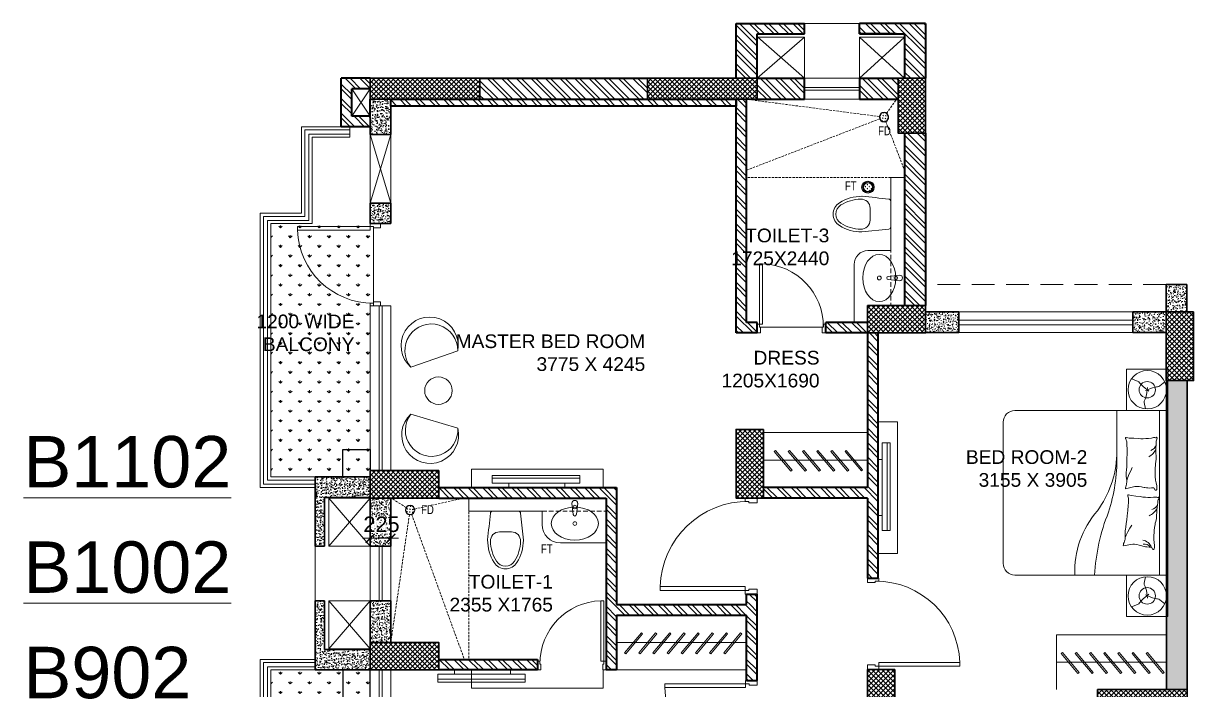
# Model space of a CAD drawing. Header units: millimetres. Extents: x 2919505 to 2966223, y -2460693 to -2283121.
# Drawn here: x 2925316 to 2938106, y -2290406 to -2283121 of the extents above; entities that cross this region are included whole.
import ezdxf
from ezdxf.enums import TextEntityAlignment as Align

# ---------------------------------------------------------------- set-up
doc = ezdxf.new("R2010")
doc.units = ezdxf.units.MM
doc.header["$LTSCALE"] = 100
doc.header["$MEASUREMENT"] = 0
doc.header["$PDMODE"] = 67
doc.linetypes.add('DASHED2', pattern=[0.375, 0.25, -0.125])
doc.linetypes.add('HIDDEN', pattern=[0.375, 0.25, -0.125])
for name, color, linetype, lineweight in [('ACC BLOCK', 211, 'Continuous', 30), ('COL H', 252, 'Continuous', 5), ('DIM', 7, 'Continuous', 9), ('door', 35, 'Continuous', 13), ('FIX', 152, 'Continuous', 18), ('fixtures', 151, 'Continuous', 5), ('furn', 12, 'Continuous', 13), ('furniture', 5, 'Continuous', 18), ('hatch', 9, 'Continuous', 0), ('hidden', 127, 'HIDDEN', 5), ('MKG TEXT', 7, 'Continuous', 25), ('PROJ.', 7, 'DASHED2', 18), ('S-BALCONY HATCH', 34, 'Continuous', 5), ('Stairs', 2, 'Continuous', 18), ('text', 7, 'Continuous', 9), ('WALL', 1, 'Continuous', 35), ('WALL HATCH', 43, 'Continuous', 5), ('win', 150, 'Continuous', 18)]:
    doc.layers.add(name, color=color, linetype=linetype, lineweight=lineweight)
doc.layers.add('cutout', color=7, linetype='HIDDEN', lineweight=20, true_color=0x0544ff)
doc.layers.add('STR. COLUMN', color=7, linetype='Continuous', lineweight=30, true_color=0xf50000)
doc.styles.add('ARIAL', font='arial.ttf')
doc.styles.add('S', font='GOTHIC.TTF')
doc.styles.get("Standard").update_dxf_attribs({"font": 'sanss___.ttf'})
doc.dimstyles.new('D100', dxfattribs={"dimtxt": 170, "dimasz": 100, "dimexe": 85, "dimexo": 85, "dimgap": 25, "dimtad": 3, "dimdec": 0, "dimrnd": 5, "dimtxsty": 'Standard', "dimblk": 'ARCHTICK', "dimcen": 100, "dimdle": 85, "dimclrd": 256, "dimclre": 256, "dimclrt": 256, "dimadec": 0, "dimazin": 0, "dimtfac": 1, "dimtdec": 0, "dimtmove": 1, "dimatfit": 3, "dimfxl": 1, "dimlwd": -1, "dimlwe": -1, "dimarcsym": 0})
pattern_1 = [(315, (2939425.94, -2300861.33), (79.5495, 79.5495), []), (315, (2939425.94, -2300914.36), (79.5495, 79.5495), [])]
pattern_2 = [(50, (-1480, 147869.803), (71.7260183, -6.2752135), [7.5, -82.5]), (355, (-1480, 147869.8), (-13.8751334, 75.2192134), [6, -66]), (100.4514445, (-1474.02, 147869.28), (57.8508847, 68.9439991), [6.3740192, -70.1142112]), (46.1842, (-1480, 147889.8), (106.724133, -16.551928), [11.25, -123.75]), (96.6356355, (-1471.11, 147888.42), (93.4661946, 97.41186), [9.5610342, -105.171376]), (351.184164, (-1480, 147889.8), (93.4661945, 97.41186), [9, -99]), (21, (-1470, 147884.803), (59.6907052, -40.2618891), [7.5, -82.5]), (326, (-1470, 147884.8), (24.3315332, 72.5150045), [6, -66]), (71.4514447, (-1465.026, 147881.45), (84.0222377, 32.2531153), [6.374019, -70.1142112]), (37.5, (-1480, 147869.803), (1.21598553, 33.28938538), [0, -65.2, 0, -67, 0, -66.25]), (7.5, (-1480, 147869.803), (26.30695374, 39.4411712), [0, -38.2, 0, -63.7, 0, -25.25]), (327.5, (-1502.3, 147869.803), (53.38224362, -2.25548717), [0, -25, 0, -78, 0, -103.5]), (317.5, (-1512.3, 147869.803), (58.31861693, 10.01049823), [0, -32.5, 0, -51.8, 0, -73.5])]
pattern_3 = [(315, (2939425.94, -2300861.33), (79.5495, 79.5495), []), (315, (2939425.94, -2300914.36), (79.5495, 79.5495), [])]
pattern_4 = [(315, (0, 147869.8), (79.549513, 79.549513), []), (315, (-9e-15, 147816.77), (79.549513, 79.549513), [])]
pattern_5 = [(315, (-1480, 147869.8), (79.549513, 79.549513), []), (315, (-1480, 147816.77), (79.549513, 79.549513), [])]

# ---------------------------------------------------------------- blocks, each defined once
blk = doc.blocks.new('col7')
at = {"layer": 'COL H', "lineweight": 5, "ltscale": 0.1}
h = blk.add_hatch(dxfattribs=at)
h.set_pattern_fill('ANSI37', color=256, scale=300)
h.paths.add_polyline_path([(2930269, -2431251), (2930269, -2431021), (2929069, -2431021), (2929069, -2431251)])
at = {"color": 4, "ltscale": 0.1}
blk.add_lwpolyline([(2930269, -2431251), (2930269, -2431021), (2929069, -2431021), (2929069, -2431251)], close=True, dxfattribs=at)
blk = doc.blocks.new('col6')
at = {"layer": 'COL H', "lineweight": 5, "ltscale": 0.1}
h = blk.add_hatch(dxfattribs=at)
h.set_pattern_fill('ANSI37', color=256, scale=300)
h.paths.add_polyline_path([(2936070, -2431591), (2935770, -2431591), (2935770, -2432191), (2936070, -2432191)])
at = {"layer": 'STR. COLUMN', "color": 4}
blk.add_lwpolyline([(2936070, -2431591), (2935770, -2431591), (2935770, -2432191), (2936070, -2432191)], close=True, dxfattribs=at)
blk = doc.blocks.new('col-1')
at = {"layer": 'COL H', "lineweight": 5, "ltscale": 0.1}
h = blk.add_hatch(dxfattribs=at)
h.set_pattern_fill('ANSI37', color=256, scale=300)
h.paths.add_polyline_path([(2928695, -2448501), (2928695, -2448801), (2929445, -2448801), (2929445, -2448501)])
at = {"layer": 'STR. COLUMN', "color": 4}
blk.add_lwpolyline([(2928695, -2448501), (2928695, -2448801), (2929445, -2448801), (2929445, -2448501)], close=True, dxfattribs=at)
blk = doc.blocks.new('col4')
at = {"layer": 'COL H', "lineweight": 5, "ltscale": 0.1}
h = blk.add_hatch(dxfattribs=at)
h.set_pattern_fill('ANSI37', color=256, scale=300)
h.paths.add_polyline_path([(2938668, -2437950), (2938668, -2438250), (2939648, -2438250), (2939648, -2437950)])
at = {"layer": 'STR. COLUMN', "color": 4}
blk.add_lwpolyline([(2938668, -2437950), (2938668, -2438250), (2939648, -2438250), (2939648, -2437950)], close=True, dxfattribs=at)
blk = doc.blocks.new('col5')
at = {"layer": 'COL H', "lineweight": 5, "ltscale": 0.1}
h = blk.add_hatch(dxfattribs=at)
h.set_pattern_fill('ANSI37', color=256, scale=300)
h.paths.add_polyline_path([(2935490, -2434722), (2935490, -2435022), (2936125, -2435022), (2936125, -2434722)])
at = {"layer": 'STR. COLUMN', "color": 4}
blk.add_lwpolyline([(2935490, -2434722), (2935490, -2435022), (2936125, -2435022), (2936125, -2434722)], close=True, dxfattribs=at)
blk = doc.blocks.new('A$C4EBC2541')
at = {"layer": 'door', "linetype": 'Continuous'}
for p, q in [((34, 120), (34, 958)), ((34, 958), (74, 958)), ((74, 958), (74, 120)), ((74, 120), (34, 120))]:
    blk.add_line(p, q, dxfattribs=at)
for points in [[(48, 0), (0, 0), (0, 120), (34, 120), (34, 82), (48, 82)], [(902, 0), (950, 0), (950, 120), (916, 120), (916, 82), (902, 82)]]:
    blk.add_lwpolyline(points, close=True, dxfattribs=at)
at = {"layer": 'door', "lineweight": 9, "ltscale": 0.5}
blk.add_arc((47, 89), 870, 359.5132, 88.1997, dxfattribs=at)
blk = doc.blocks.new('A$C36853A70')
at = {"layer": 'furn', "ltscale": 0.005}
blk.add_line((84, 0), (84, 800), dxfattribs=at)
blk.add_lwpolyline([(39, 648), (0, 648), (0, 136), (39, 136)], close=True, dxfattribs=at)
blk.add_3dface([(111, 800, 0), (39, 800, 0), (39, 0, 0), (111, 0, 0)], dxfattribs=at)
blk = doc.blocks.new('_ArchTick')
at = {"const_width": 0.15}
blk.add_lwpolyline([(-0.5, -0.5), (0.5, 0.5)], dxfattribs=at)
blk = doc.blocks.new('*D1885')
at = {"layer": 'Defpoints', "color": 0, "ltscale": 0.1, "transparency": 16777216}
for p in [(2929331, -2288752), (2929106, -2288895), (2929331, -2288895)]:
    blk.add_point(p, dxfattribs=at)
at = {"layer": 'DIM', "ltscale": 0.1, "transparency": 16777216}
for p, q in [((2929106, -2288810), (2929106, -2288667)), ((2929331, -2288810), (2929331, -2288667)), ((2929021, -2288752), (2929416, -2288752))]:
    blk.add_line(p, q, dxfattribs=at)
at = {"layer": 'DIM', "ltscale": 0.1, "transparency": 16777216, "xscale": 100, "yscale": 100, "zscale": 100, "rotation": 180}
blk.add_blockref('_ArchTick', (2929106, -2288752), dxfattribs=at)
at = {"layer": 'DIM', "ltscale": 0.1, "transparency": 16777216, "xscale": 100, "yscale": 100, "zscale": 100}
blk.add_blockref('_ArchTick', (2929331, -2288752), dxfattribs=at)
at = {"layer": 'DIM', "ltscale": 0.1, "transparency": 16777216, "insert": (2929230, -2288599), "char_height": 170, "attachment_point": 5}
blk.add_mtext('225', dxfattribs=at)
blk = doc.blocks.new('FD')
h = blk.add_hatch()
h.set_pattern_fill('GRASS', color=1, scale=30, style=0)
h.set_pattern_definition([(48.263517, (-305643.78, 94638.493), (-1.7078496, 29.951348), [5.625, -36.801407]), (3.263517, (-305643.78, 94638.493), (-1.7078496, 29.951348), [5.625, -24.375]), (93.263517, (-305643.78, 94638.493), (-29.951348, -1.7078496), [5.625, -24.375])])
edge = h.paths.add_edge_path()
edge.add_arc((0, 0), 50, 318.2635, 498.2635)
edge.add_arc((0, 0), 50, 138.2635, 318.2635)
blk.add_circle((0, 0), 50)
blk = doc.blocks.new('FT')
h = blk.add_hatch()
h.set_pattern_fill('GRASS', color=1, scale=30, style=0)
h.set_pattern_definition([(90, (-291077.183, -132848.178), (-21.2132034, 21.2132034), [5.625, -36.801407]), (45, (-291077.183, -132848.178), (-21.2132034, 21.2132034), [5.625, -24.375]), (135, (-291077.183, -132848.178), (-21.2132034, -21.2132034), [5.625, -24.375])])
h.paths.add_polyline_path([(50, 0, 1), (-50, 0, 1)])
at = {"ltscale": 0.01}
for radius in [65, 50]:
    blk.add_circle((0, 0), radius, dxfattribs=at)
blk = doc.blocks.new('A$C69EA10B6')
at = {"layer": 'furniture', "extrusion": (0, 0, -1)}
for p, q in [((1671, 900), (0, 900)), ((0, 900), (0, -900)), ((1800, -771), (1800, 771)), ((0, -900), (1671, -900))]:
    blk.add_line(p, q, dxfattribs=at)
at = {"layer": 'furniture', "flags": 128}
for points in [[(245, 1117), (169, 1148), (144, 1155), (123, 1158), (113, 1159, -0.201759), (86, 1169), (32, 1213)], [(206, 1110), (271, 1161), (289, 1179), (303, 1196), (308, 1204, -0.201759), (330, 1222), (396, 1247)], [(223, 1151), (234, 1070), (240, 1045), (249, 1025), (253, 1016, -0.201759), (257, 988), (246, 918)], [(557, 900), (557, 397, 0.081096), (648, -213, -0.085459), (800, -900)], [(557, 412, 0.147224), (770, -197, -0.192024), (1016, -900)], [(223, -1151), (234, -1070), (240, -1045), (249, -1025), (253, -1016, 0.201759), (257, -988), (246, -918)], [(245, -1117), (169, -1148), (144, -1155), (123, -1158), (113, -1159, 0.201759), (86, -1169), (32, -1213)], [(206, -1110), (271, -1161), (289, -1179), (303, -1196), (308, -1204, 0.201759), (330, -1222), (396, -1247)]]:
    blk.add_lwpolyline(points, format="xyb", dxfattribs=at)
for points in [[(462, 601), (458, 603), (454, 603), (437, 600), (421, 599), (373, 596), (325, 593), (294, 592), (268, 592), (241, 593), (210, 595), (180, 599), (158, 603), (151, 604), (143, 604), (136, 602), (131, 601), (126, 602), (124, 604), (123, 607), (121, 607), (119, 607), (117, 601), (117, 601), (118, 593), (121, 585), (125, 576), (127, 565), (126, 555), (126, 539), (129, 524), (131, 493), (131, 464), (130, 435), (128, 406), (127, 389), (127, 372), (132, 337), (134, 320), (136, 304), (138, 270), (140, 237), (139, 220), (138, 180), (134, 140), (128, 109), (120, 75), (119, 54), (120, 38), (127, 29), (137, 29), (137, 29), (154, 55), (178, 53), (202, 52), (218, 53), (233, 55), (250, 58), (259, 59), (277, 63), (288, 65), (315, 68), (343, 70), (352, 70), (360, 68), (462, 43), (462, 55), (460, 66), (457, 80), (453, 94), (451, 104), (449, 114), (448, 135), (451, 155), (454, 181), (455, 207), (454, 227), (452, 248), (450, 286), (448, 329), (447, 373), (446, 429), (446, 486), (447, 516), (448, 546), (450, 556), (451, 567), (455, 576), (460, 589), (461, 595)], [(439, -23), (434, -21), (430, -22), (414, -25), (398, -28), (351, -35), (303, -42), (273, -46), (246, -49), (220, -50), (189, -50), (158, -49), (136, -47), (129, -47), (121, -47), (114, -50), (109, -51), (104, -51), (102, -49), (101, -47), (99, -46), (96, -46), (95, -53), (95, -53), (97, -61), (100, -68), (105, -77), (109, -88), (108, -98), (109, -113), (114, -129), (118, -159), (121, -188), (122, -217), (123, -246), (124, -263), (125, -280), (133, -314), (137, -331), (140, -347), (145, -380), (150, -413), (151, -430), (153, -470), (152, -511), (149, -542), (145, -576), (145, -598), (148, -613), (155, -621), (165, -620), (165, -620), (180, -594), (204, -594), (228, -592), (243, -590), (258, -587), (275, -582), (284, -580), (302, -575), (312, -572), (339, -566), (366, -562), (375, -562), (384, -562), (487, -579), (486, -566), (483, -555), (479, -542), (474, -528), (471, -519), (468, -509), (466, -488), (467, -468), (468, -442), (466, -416), (463, -396), (460, -375), (454, -337), (449, -294), (444, -251), (438, -195), (433, -139), (431, -109), (430, -79), (430, -68), (431, -58), (434, -48), (438, -35), (439, -29)]]:
    blk.add_lwpolyline(points, close=True, dxfattribs=at)
for points in [[(448, 136), (440, 161), (434, 178), (425, 199), (406, 240), (389, 276)], [(466, -487), (456, -463), (448, -447), (437, -426), (415, -387), (394, -352)]]:
    blk.add_lwpolyline(points, dxfattribs=at)
at = {"layer": 'furniture'}
for centre, radius in [((225, 1127), 210), ((225, 1127), 90), ((225, -1127), 210), ((225, -1127), 90)]:
    blk.add_circle(centre, radius, dxfattribs=at)
at = {"layer": 'furniture', "extrusion": (0, 0, -1)}
for centre, radius, start, end in [((-1671, 771), 129, 90, 180), ((-285, 543), 167, 296.9135, 338.2241), ((-268, -96), 167, 291.9135, 333.2241), ((-297, -642), 127, 22.4901, 79.2392), ((-256, -632), 72.5, 31.6255, 99.8414), ((-1671, -771), 129, 180, 270)]:
    blk.add_arc(centre, radius, start, end, dxfattribs=at)
at = {"layer": 'furniture'}
for centre, start, end in [((209, 543), 193.2087, 254.2869), ((192, -103), 198.2087, 259.2869)]:
    blk.add_arc(centre, 82, start, end, dxfattribs=at)
for points in [[(0, 900), (452, 900), (452, 1352), (0, 1352)], [(90, 900), (0, 900), (0, -900), (90, -900)], [(0, -900), (452, -900), (452, -1352), (0, -1352)]]:
    blk.add_3dface(points, dxfattribs=at)
blk = doc.blocks.new('WC-WH')
for points in [[(315, 195), (22, 165, 0.384412), (0, 140), (0, -140, 0.383904), (22, -165, 0.001434), (314, -195, 0.140641), (560, -125, 0.259738), (630, 0, 0.259738), (560, 125, 0.139471)], [(225, 65), (225, -65, 0.422961), (328, -165, 0.13189), (544, -100, 0.259738), (600, 0, 0.259738), (544, 100, 0.13189), (328, 165, 0.422961)]]:
    blk.add_lwpolyline(points, format="xyb", close=True)
blk.add_arc((316, -170), 25, 264.2811, 270.16)
blk = doc.blocks.new('A$C618E22CC')
at = {"layer": 'FIX', "color": 151, "ltscale": 0.005}
for p, q in [((25, 239, -60), (129, 227, -60)), ((129, 199, -60), (25, 187, -60))]:
    blk.add_line(p, q, dxfattribs=at)
for centre, radius in [((61, 213, -60), 16.2), ((210, 213, -60), 17)]:
    blk.add_circle(centre, radius, dxfattribs=at)
at = {"layer": 'FIX', "color": 151, "ltscale": 0.005, "extrusion": (-3.17778e-34, -3.38964e-33, -1)}
blk.add_arc((-26, 213, 60), 25.7, 271.3849, 88.6151, dxfattribs=at)
at = {"layer": 'FIX', "color": 151, "ltscale": 0.005}
blk.add_arc((129, 213, -60), 13.6, 270.0001, 89.9999, dxfattribs=at)
at = {"layer": 'FIX', "color": 151, "ltscale": 0.005, "extrusion": (-1.16519e-33, -3.38964e-33, -1)}
blk.add_ellipse((210, 213, -60), major_axis=(0, 213), ratio=0.698357, dxfattribs=at)

msp = doc.modelspace()

# ---------------------------------------------------------------- hatches: boundary and pattern name
at = {"layer": 'S-BALCONY HATCH'}
h = msp.add_hatch(dxfattribs=at)
h.set_pattern_fill('GRASS', color=256, scale=150, style=0)
h.set_pattern_definition([(90, (3813459.4, -1869261.69), (-106.066017, 106.066017), [28.125, -184.007034]), (45, (3813459.4, -1869261.69), (-106.066017, 106.066017), [28.125, -121.875]), (135, (3813459.4, -1869261.69), (-106.066017, -106.066017), [28.125, -121.875])])
edge = h.paths.add_edge_path()
edge.add_line((2928020.9, -2286301.3), (2928020.9, -2286301.3))
edge.add_line((2928020.9, -2286301.3), (2928020.9, -2288081.3))
edge.add_line((2928020.9, -2288081.3), (2928540.9, -2288081.3))
edge.add_line((2928540.9, -2288081.3), (2928540.9, -2288081.3))
edge.add_line((2928540.9, -2288081.3), (2929105.9, -2288081.3))
edge.add_line((2929105.9, -2288081.3), (2929105.9, -2285646.3))
edge.add_line((2929105.9, -2285646.3), (2929105.2, -2285646.3))
edge.add_line((2929105.2, -2285646.3), (2929105.9, -2285311.4))
edge.add_line((2929105.9, -2285311.4), (2928540.9, -2285311.4))
edge.add_line((2928540.9, -2285311.4), (2928540.9, -2285311.4))
edge.add_line((2928540.9, -2285311.4), (2928020.9, -2285311.4))
edge.add_line((2928020.9, -2285311.4), (2928020.9, -2286301.3))
h = msp.add_hatch(dxfattribs=at)
h.set_pattern_fill('GRASS', color=256, scale=150, style=0)
h.set_pattern_definition([(90, (3813459.4, -1874141.67), (-106.066017, 106.066017), [28.125, -184.007034]), (45, (3813459.4, -1874141.67), (-106.066017, 106.066017), [28.125, -121.875]), (135, (3813459.4, -1874141.67), (-106.066017, -106.066017), [28.125, -121.875])])
edge = h.paths.add_edge_path()
edge.add_line((2928020.9, -2291181.3), (2928020.9, -2291181.3))
edge.add_line((2928020.9, -2291181.3), (2928020.9, -2292062.3))
edge.add_line((2928020.9, -2292062.3), (2929105.9, -2292062.3))
edge.add_line((2929105.9, -2292062.3), (2929105.9, -2290526.3))
edge.add_line((2929105.9, -2290526.3), (2929105.2, -2290526.3))
edge.add_line((2929105.2, -2290526.3), (2929105.9, -2290190.6))
edge.add_line((2929105.9, -2290190.6), (2928540.9, -2290191.3))
edge.add_line((2928540.9, -2290191.3), (2928540.9, -2290191.3))
edge.add_line((2928540.9, -2290191.3), (2928020.9, -2290191.3))
edge.add_line((2928020.9, -2290191.3), (2928020.9, -2291181.3))
at = {"layer": 'WALL HATCH'}
h = msp.add_hatch(dxfattribs=at)
h.set_pattern_fill('ANSI32', color=256, scale=300, angle=-90, style=0)
h.set_pattern_definition(pattern_1)
h.paths.add_polyline_path([(2933105.9, -2283121.3), (2933854.8, -2283121.3), (2933854.8, -2283236.3), (2933335.9, -2283236.3), (2933335.9, -2283721.3), (2933105.9, -2283721.3)])
h = msp.add_hatch(dxfattribs=at)
h.set_pattern_fill('ANSI32', color=256, scale=300, angle=-90, style=0)
h.set_pattern_definition(pattern_3)
h.paths.add_polyline_path([(2933335.9, -2286506.4), (2933335.9, -2286391.4), (2933220.9, -2286391.4), (2933220.9, -2283951.3), (2933105.9, -2283951.3), (2933105.9, -2286506.4)])
h.paths.add_polyline_path([(2934454.8, -2283121.3), (2934454.8, -2283236.3), (2934855.9, -2283236.3), (2934945.9, -2283236.3), (2934945.9, -2283721.3), (2935175.9, -2283721.3), (2935175.9, -2283121.3)])
h.paths.add_polyline_path([(2934875.9, -2283951.3), (2934875.9, -2283721.3), (2934945.9, -2283721.3), (2934945.9, -2283721.3), (2934454.8, -2283721.3), (2934454.8, -2283951.3)])
h = msp.add_hatch(dxfattribs=at)
h.set_pattern_fill('ANSI32', color=256, scale=300, angle=-90, style=0)
h.set_pattern_definition(pattern_5)
h.paths.add_polyline_path([(2928790.9, -2283721.3), (2929105.9, -2283721.3), (2929105.9, -2283836.3), (2928790.9, -2283836.3)])
h.paths.add_polyline_path([(2928905.9, -2283836.3), (2928790.9, -2283836.3), (2928790.9, -2284251.7), (2928905.9, -2284251.7)])
h.paths.add_polyline_path([(2928905.9, -2284136.7), (2929105.9, -2284136.7), (2929105.9, -2284251.7), (2928905.9, -2284251.7)])
h = msp.add_hatch(dxfattribs=at)
h.set_pattern_fill('ANSI32', color=256, scale=300, angle=-90, style=0)
h.set_pattern_definition([(315, (2939462.6, -2300861.33), (79.5495, 79.5495), []), (315, (2939462.6, -2300914.36), (79.5495, 79.5495), [])])
h.paths.add_polyline_path([(2932135.9, -2283721.3), (2932123.5, -2283721.3), (2932123.5, -2283721.3), (2930580.3, -2283721.3), (2930330.4, -2283721.3), (2930305.9, -2283721.3), (2930305.9, -2283951.2), (2930543.6, -2283951.2), (2930543.6, -2283951.3), (2931936.5, -2283951.3), (2931936.5, -2283951.2), (2932135.9, -2283951.2)])
h = msp.add_hatch(dxfattribs=at)
h.set_pattern_fill('ANSI32', color=256, scale=300, angle=-90, style=0)
h.set_pattern_definition(pattern_1)
h.paths.add_polyline_path([(2933854.8, -2283951.3), (2933854.8, -2283721.3), (2933783.4, -2283721.3), (2933335.9, -2283721.3), (2933335.9, -2283951.3)])
h = msp.add_hatch(dxfattribs=at)
h.set_pattern_fill('AR-CONC', color=8, scale=10, style=0)
h.set_pattern_definition(pattern_2)
h.paths.add_polyline_path([(2929330.9, -2285086.3), (2929105.9, -2285086.3), (2929105.9, -2285311.3), (2929330.9, -2285311.3)])
h.paths.add_polyline_path([(2929105.9, -2284336.3), (2929330.9, -2284336.3), (2929330.9, -2283951.3), (2929105.9, -2283951.3)])
h = msp.add_hatch(dxfattribs=at)
h.set_pattern_fill('ANSI32', color=256, scale=300, angle=-90, style=0)
h.set_pattern_definition(pattern_4)
h.paths.add_polyline_path([(2929330.9, -2283951.3), (2933105.9, -2283951.3), (2933105.9, -2284026.3), (2929330.9, -2284026.3)])
h = msp.add_hatch(dxfattribs=at)
h.set_pattern_fill('ANSI32', color=256, scale=300, angle=-90, style=0)
h.set_pattern_definition(pattern_3)
h.paths.add_polyline_path([(2934945.9, -2286206.4), (2935175.9, -2286206.4), (2935175.9, -2284326.1), (2935175.9, -2284360.2), (2935175.9, -2284321.3), (2934945.9, -2284321.3)])
h = msp.add_hatch(dxfattribs=at)
h.set_pattern_fill('AR-CONC', color=8, scale=10, style=0)
h.set_pattern_definition(pattern_2)
h.paths.add_polyline_path([(2937805.9, -2286276.4), (2937805.9, -2285976.4), (2937805.9, -2286276.4)], flags=16)
h.paths.add_polyline_path([(2937805.9, -2286501.4), (2937805.9, -2286276.4), (2937440.5, -2286276.4), (2937440.5, -2286501.4)])
h.paths.add_polyline_path([(2937805.9, -2286276.4), (2938030.9, -2286276.4), (2938030.9, -2285976.4), (2937805.9, -2285976.4)])
h = msp.add_hatch(dxfattribs=at)
h.set_pattern_fill('AR-CONC', color=8, scale=10, style=0)
h.set_pattern_definition(pattern_2)
h.paths.add_polyline_path([(2935540.9, -2286501.4), (2935540.9, -2286391.4), (2935540.9, -2286276.4), (2935175.9, -2286276.4), (2935175.9, -2286501.4)])
h = msp.add_hatch(dxfattribs=at)
h.set_pattern_fill('ANSI32', color=256, scale=300, angle=-90, style=0)
h.set_pattern_definition(pattern_5)
h.paths.add_polyline_path([(2934085.9, -2286391.4), (2934540.9, -2286391.4), (2934540.9, -2286506.4), (2934085.9, -2286506.4)])
h = msp.add_hatch(dxfattribs=at)
h.set_pattern_fill('ANSI32', color=256, scale=300, angle=-90, style=0)
h.set_pattern_definition(pattern_3)
h.paths.add_polyline_path([(2934540.9, -2289186.4), (2934655.9, -2289186.4), (2934655.9, -2286506.4), (2934540.9, -2286506.4), (2934540.9, -2288196.3), (2933405.9, -2288196.3), (2933405.9, -2288311.1), (2934540.9, -2288311.3)])
h = msp.add_hatch(dxfattribs=at)
h.set_pattern_fill('AR-CONC', color=8, scale=10, style=0)
h.set_pattern_definition(pattern_2)
h.paths.add_polyline_path([(2938035.9, -2287026.4), (2937810.9, -2287026.4), (2937810.9, -2290406.4), (2938035.9, -2290406.4)])
h = msp.add_hatch(dxfattribs=at)
h.set_pattern_fill('AR-CONC', color=8, scale=10, style=0)
h.set_pattern_definition(pattern_2)
h.paths.add_polyline_path([(2928505.9, -2288836.3), (2928605.9, -2288836.3), (2928605.9, -2288306.3), (2929105.9, -2288306.3), (2929105.9, -2288081.3), (2928505.9, -2288081.3), (2928505.9, -2288818.8)])
h = msp.add_hatch(dxfattribs=at)
h.set_pattern_fill('ANSI32', color=256, scale=300, angle=-90, style=0)
h.set_pattern_definition(pattern_4)
h.paths.add_polyline_path([(2929855.9, -2288196.3), (2929855.9, -2288311.3), (2931685.4, -2288311.3), (2931685.4, -2290191.3), (2931800.4, -2290191.3), (2931800.4, -2289591.3), (2931800.4, -2289591.3), (2933220.9, -2289591.3), (2933220.9, -2290306.3), (2933335.9, -2290306.3), (2933335.9, -2289476.3), (2933222.3, -2289476.3), (2931800.4, -2289476.3), (2931800.4, -2288196.3)])
h = msp.add_hatch(dxfattribs=at)
h.set_pattern_fill('AR-CONC', color=8, scale=10, style=0)
h.set_pattern_definition(pattern_2)
h.paths.add_polyline_path([(2929105.9, -2288836.3), (2929335.9, -2288836.3), (2929335.9, -2288311.3), (2929105.9, -2288311.3)])
h = msp.add_hatch(dxfattribs=at)
h.set_pattern_fill('AR-CONC', color=8, scale=10, style=0)
h.set_pattern_definition(pattern_2)
h.paths.add_polyline_path([(2928605.9, -2289966.3), (2928605.9, -2289436.3), (2928505.9, -2289436.3), (2928505.9, -2290191.3), (2929105.9, -2290191.3), (2929105.9, -2289961.3), (2929105.1, -2289966.3), (2928656.8, -2289966.3)])
h = msp.add_hatch(dxfattribs=at)
h.set_pattern_fill('AR-CONC', color=8, scale=10, style=0)
h.set_pattern_definition(pattern_2)
edge = h.paths.add_edge_path()
edge.add_line((2929330.9, -2289436.3), (2929330.9, -2289891.3))
edge.add_line((2929335.9, -2289891.3), (2929105.9, -2289891.3))
edge.add_line((2929105.9, -2289891.3), (2929105.9, -2289436.3))
edge.add_line((2929105.9, -2289436.3), (2929330.9, -2289436.3))
h = msp.add_hatch(dxfattribs=at)
h.set_pattern_fill('ANSI32', color=256, scale=300, angle=-90, style=0)
h.set_pattern_definition(pattern_4)
h.paths.add_polyline_path([(2933220.9, -2289476.3), (2933335.9, -2289476.3), (2933335.9, -2289361.3), (2933220.9, -2289361.3)])
h = msp.add_hatch(dxfattribs=at)
h.set_pattern_fill('ANSI32', color=256, scale=300, angle=-90, style=0)
h.set_pattern_definition(pattern_3)
h.paths.add_polyline_path([(2929855.9, -2290076.3), (2929855.9, -2290191.3), (2930935.4, -2290191.3), (2930935.4, -2290076.3)])

# ---------------------------------------------------------------- linework, layer by layer
at = {"layer": 'ACC BLOCK', "ltscale": 0.1}
for p, q in [((2929105.9, -2284251.7), (2929105.9, -2283951.3)), ((2929330.9, -2284336.3), (2929330.9, -2283951.3)), ((2929105.9, -2284336.3), (2929105.9, -2284251.7)), ((2929105.9, -2284336.3), (2929330.9, -2284336.3)), ((2929105.9, -2285311.3), (2929105.9, -2285086.3)), ((2929105.9, -2285086.3), (2929330.9, -2285086.3)), ((2929330.9, -2285311.3), (2929330.9, -2285086.3)), ((2929105.9, -2285311.3), (2929330.9, -2285311.3)), ((2937805.9, -2286276.4), (2937805.9, -2285976.4)), ((2937805.9, -2285976.4), (2938030.9, -2285976.4)), ((2938030.9, -2286276.4), (2938030.9, -2285976.4)), ((2935540.9, -2286276.4), (2935175.9, -2286276.4)), ((2935540.9, -2286276.4), (2935540.9, -2286501.4)), ((2937805.9, -2286276.4), (2937440.5, -2286276.4)), ((2937440.5, -2286501.4), (2937440.5, -2286276.4)), ((2935540.9, -2286501.4), (2935175.9, -2286501.4)), ((2937440.5, -2286501.4), (2937805.9, -2286501.4)), ((2937810.9, -2290406.4), (2937810.9, -2287026.4)), ((2938035.9, -2290406.4), (2938035.9, -2287026.4)), ((2929105.9, -2288081.3), (2928505.9, -2288081.3)), ((2928505.9, -2288836.3), (2928505.9, -2288081.3)), ((2929105.9, -2288306.3), (2928605.9, -2288306.3)), ((2928605.9, -2288836.3), (2928605.9, -2288306.3)), ((2929105.9, -2288836.3), (2929105.9, -2288311.3)), ((2929330.9, -2288836.3), (2929330.9, -2288311.3)), ((2928505.9, -2288836.3), (2928605.9, -2288836.3)), ((2929105.9, -2288836.3), (2929330.9, -2288836.3)), ((2928605.9, -2289436.3), (2928505.9, -2289436.3)), ((2928505.9, -2289436.3), (2928505.9, -2290191.3)), ((2928605.9, -2289436.3), (2928605.9, -2289966.3)), ((2929105.9, -2289436.3), (2929105.9, -2289961.3)), ((2929105.9, -2289436.3), (2929330.9, -2289436.3)), ((2929330.9, -2289436.3), (2929330.9, -2289891.3)), ((2929105.9, -2289966.3), (2928605.9, -2289966.3)), ((2929105.9, -2290191.3), (2928505.9, -2290191.3))]:
    msp.add_line(p, q, dxfattribs=at)
at = {"layer": 'cutout', "color": 160, "linetype": 'Continuous', "lineweight": 9, "ltscale": 0.1, "true_color": 0x0040ff}
for p, q in [((2933854.8, -2283271.3), (2933335.9, -2283721.3)), ((2933854.7, -2283721.3), (2933343.9, -2283271.3)), ((2934945.9, -2283271.3), (2934454.8, -2283721.3)), ((2934945.9, -2283721.3), (2934454.8, -2283271.3)), ((2928905.9, -2284136.7), (2929105.9, -2283836.3)), ((2928905.9, -2283836.3), (2929105.9, -2284136.7)), ((2928655.9, -2288836.3), (2929105.9, -2288311.3)), ((2928655.9, -2288311.3), (2929105.9, -2288836.3)), ((2928655.9, -2289436.3), (2929105.9, -2289961.3)), ((2928655.9, -2289961.3), (2929105.3, -2289437.1))]:
    msp.add_line(p, q, dxfattribs=at)
at = {"layer": 'cutout', "color": 160, "linetype": 'Continuous', "ltscale": 0.1, "true_color": 0x0040ff}
for points in [[(2933854.8, -2283271.3), (2933854.8, -2283721.3), (2933335.9, -2283721.3), (2933335.9, -2283271.3)], [(2929105.9, -2283836.3), (2928905.9, -2283836.3), (2928905.9, -2284136.7), (2929105.9, -2284136.7)], [(2928655.9, -2288836.3), (2929105.9, -2288836.3), (2929105.9, -2288311.3), (2928655.9, -2288311.3)], [(2928655.9, -2289436.3), (2929105.9, -2289436.3), (2929105.9, -2289961.3), (2928655.9, -2289961.3)]]:
    msp.add_lwpolyline(points, close=True, dxfattribs=at)
msp.add_lwpolyline([(2934454.8, -2283721.3), (2934454.8, -2283271.3), (2934945.9, -2283271.3), (2934945.9, -2283721.3), (2934454.8, -2283721.3)], dxfattribs=at)
at = {"layer": 'door'}
for p, q in [((2929142.3, -2286211.3), (2929142.3, -2285357)), ((2934048.1, -2286442), (2933374, -2286442))]:
    msp.add_line(p, q, dxfattribs=at)
at = {"layer": 'fixtures'}
for p, q in [((2934795.9, -2284806.4), (2934945.9, -2284806.4)), ((2930185.4, -2288456.3), (2930185.4, -2288311.3)), ((2930985.4, -2288456.3), (2930185.4, -2288456.3)), ((2930985.4, -2288601.3), (2930985.4, -2288456.3)), ((2931185.4, -2288801.3), (2931685.4, -2288801.3))]:
    msp.add_line(p, q, dxfattribs=at)
at = {"layer": 'fixtures', "color": 8, "linetype": 'DASHED2', "ltscale": 2}
for p, q in [((2934795.9, -2285576.4), (2934795.9, -2286206.4)), ((2930985.4, -2288456.3), (2931685.4, -2288456.3))]:
    msp.add_line(p, q, dxfattribs=at)
at = {"layer": 'fixtures'}
msp.add_lwpolyline([(2934795.9, -2284806.4), (2934795.9, -2285606.4), (2934545.9, -2285606.4, 0.4142136), (2934395.9, -2285756.4), (2934395.9, -2286306.4), (2934395.9, -2286391.4)], format="xyb", dxfattribs=at)
msp.add_arc((2931185.4, -2288601.3), 200, 180, 270, dxfattribs=at)
at = {"layer": 'furniture'}
for points in [[(2929551.8, -2286881.3), (2930063.2, -2286703.5, 1.7316558), (2929551.8, -2286881.3)], [(2929551.8, -2287393.6), (2930063.2, -2287548.4, -1.7547033), (2929551.8, -2287393.6)]]:
    msp.add_lwpolyline(points, format="xyb", close=True, dxfattribs=at)
for points in [[(2934669.5, -2287479.4), (2934869.5, -2287479.4), (2934869.5, -2288917.9), (2934669.5, -2288917.9)], [(2930212.7, -2288196.3), (2930212.7, -2287996.3), (2931651.3, -2287996.3), (2931651.3, -2288196.3)], [(2930212.7, -2290191.3), (2930212.7, -2290391.3), (2931651.3, -2290391.3), (2931651.3, -2290191.3)]]:
    msp.add_lwpolyline(points, dxfattribs=at)
msp.add_circle((2929852.4, -2287137.4), 150, dxfattribs=at)
for centre, radius, start, end in [((2929774.4, -2286697.2), 288.9, 358.76083, 219.58497), ((2929777.6, -2287569.8), 286.4, 142.03675, 4.27755)]:
    msp.add_arc(centre, radius, start, end, dxfattribs=at)
at = {"layer": 'hatch'}
for p, q in [((2933405.9, -2287596.3), (2934540.9, -2287596.3)), ((2934540.9, -2287896.3), (2933405.9, -2287896.3)), ((2933521.7, -2287802.7), (2933535.1, -2287791.4)), ((2933705, -2288019.5), (2933521.7, -2287802.7)), ((2933718.5, -2288008.1), (2933535.1, -2287791.4)), ((2933676.6, -2287802.7), (2933690.1, -2287791.4)), ((2933860, -2288019.5), (2933676.6, -2287802.7)), ((2933873.4, -2288008.1), (2933690.1, -2287791.4)), ((2933831.6, -2287802.7), (2933845, -2287791.4)), ((2934014.9, -2288019.5), (2933831.6, -2287802.7)), ((2934028.4, -2288008.1), (2933845, -2287791.4)), ((2933986.5, -2287802.7), (2934000, -2287791.4)), ((2934169.9, -2288019.5), (2933986.5, -2287802.7)), ((2934183.3, -2288008.1), (2934000, -2287791.4)), ((2934141.5, -2287802.7), (2934154.9, -2287791.4)), ((2934324.8, -2288019.5), (2934141.5, -2287802.7)), ((2934338.3, -2288008.1), (2934154.9, -2287791.4)), ((2934296.4, -2287802.7), (2934309.9, -2287791.4)), ((2934475.4, -2288014.3), (2934296.4, -2287802.7)), ((2934488.8, -2288002.9), (2934309.9, -2287791.4)), ((2933705, -2288019.5), (2933718.5, -2288008.1)), ((2933860, -2288019.5), (2933873.4, -2288008.1)), ((2934014.9, -2288019.5), (2934028.4, -2288008.1)), ((2934169.9, -2288019.5), (2934183.3, -2288008.1)), ((2934324.8, -2288019.5), (2934338.3, -2288008.1)), ((2934488.8, -2288002.9), (2934475.4, -2288014.3)), ((2931887.1, -2290003.1), (2932070.5, -2289786.4)), ((2931887.1, -2290003.1), (2932070.5, -2289786.4)), ((2931900.6, -2290014.5), (2932083.9, -2289797.7)), ((2931900.6, -2290014.5), (2932083.9, -2289797.7)), ((2932042.1, -2290003.1), (2932225.4, -2289786.4)), ((2932042.1, -2290003.1), (2932225.4, -2289786.4)), ((2932055.5, -2290014.5), (2932238.9, -2289797.7)), ((2932055.5, -2290014.5), (2932238.9, -2289797.7)), ((2932083.9, -2289797.7), (2932070.5, -2289786.4)), ((2932083.9, -2289797.7), (2932070.5, -2289786.4)), ((2932197, -2290003.1), (2932380.4, -2289786.4)), ((2932197, -2290003.1), (2932380.4, -2289786.4)), ((2932210.5, -2290014.5), (2932393.8, -2289797.7)), ((2932210.5, -2290014.5), (2932393.8, -2289797.7)), ((2932238.9, -2289797.7), (2932225.4, -2289786.4)), ((2932238.9, -2289797.7), (2932225.4, -2289786.4)), ((2932352, -2290003.1), (2932535.3, -2289786.4)), ((2932352, -2290003.1), (2932535.3, -2289786.4)), ((2932365.4, -2290014.5), (2932548.8, -2289797.7)), ((2932365.4, -2290014.5), (2932548.8, -2289797.7)), ((2932393.8, -2289797.7), (2932380.4, -2289786.4)), ((2932393.8, -2289797.7), (2932380.4, -2289786.4)), ((2932506.9, -2290003.1), (2932690.3, -2289786.4)), ((2932506.9, -2290003.1), (2932690.3, -2289786.4)), ((2932520.4, -2290014.5), (2932703.7, -2289797.7)), ((2932520.4, -2290014.5), (2932703.7, -2289797.7)), ((2932548.8, -2289797.7), (2932535.3, -2289786.4)), ((2932548.8, -2289797.7), (2932535.3, -2289786.4)), ((2932661.9, -2290003.1), (2932845.2, -2289786.4)), ((2932661.9, -2290003.1), (2932845.2, -2289786.4)), ((2932675.3, -2290014.5), (2932858.7, -2289797.7)), ((2932675.3, -2290014.5), (2932858.7, -2289797.7)), ((2932703.7, -2289797.7), (2932690.3, -2289786.4)), ((2932703.7, -2289797.7), (2932690.3, -2289786.4)), ((2932816.8, -2290003.1), (2933000.2, -2289786.4)), ((2932816.8, -2290003.1), (2933000.2, -2289786.4)), ((2932830.3, -2290014.5), (2933013.6, -2289797.7)), ((2932830.3, -2290014.5), (2933013.6, -2289797.7)), ((2932858.7, -2289797.7), (2932845.2, -2289786.4)), ((2932858.7, -2289797.7), (2932845.2, -2289786.4)), ((2932971.8, -2290003.1), (2933155.1, -2289786.4)), ((2932971.8, -2290003.1), (2933155.1, -2289786.4)), ((2932985.2, -2290014.5), (2933168.6, -2289797.7)), ((2932985.2, -2290014.5), (2933168.6, -2289797.7)), ((2933013.6, -2289797.7), (2933000.2, -2289786.4)), ((2933013.6, -2289797.7), (2933000.2, -2289786.4)), ((2933168.6, -2289797.7), (2933155.1, -2289786.4)), ((2933168.6, -2289797.7), (2933155.1, -2289786.4)), ((2936605.9, -2289806.4), (2937810.9, -2289806.4)), ((2936605.9, -2289806.4), (2936605.9, -2290406.4)), ((2931800.4, -2289891.3), (2933220.9, -2289891.3)), ((2931900.6, -2290014.5), (2931887.1, -2290003.1)), ((2931900.6, -2290014.5), (2931887.1, -2290003.1)), ((2932055.5, -2290014.5), (2932042.1, -2290003.1)), ((2932055.5, -2290014.5), (2932042.1, -2290003.1)), ((2932210.5, -2290014.5), (2932197, -2290003.1)), ((2932210.5, -2290014.5), (2932197, -2290003.1)), ((2932365.4, -2290014.5), (2932352, -2290003.1)), ((2932365.4, -2290014.5), (2932352, -2290003.1)), ((2932520.4, -2290014.5), (2932506.9, -2290003.1)), ((2932520.4, -2290014.5), (2932506.9, -2290003.1)), ((2932675.3, -2290014.5), (2932661.9, -2290003.1)), ((2932675.3, -2290014.5), (2932661.9, -2290003.1)), ((2932830.3, -2290014.5), (2932816.8, -2290003.1)), ((2932830.3, -2290014.5), (2932816.8, -2290003.1)), ((2932985.2, -2290014.5), (2932971.8, -2290003.1)), ((2932985.2, -2290014.5), (2932971.8, -2290003.1)), ((2936658.3, -2290012.8), (2936671.8, -2290001.4)), ((2936841.7, -2290229.5), (2936658.3, -2290012.8)), ((2936855.1, -2290218.2), (2936671.8, -2290001.4)), ((2936813.3, -2290012.8), (2936826.7, -2290001.4)), ((2936996.6, -2290229.5), (2936813.3, -2290012.8)), ((2937010, -2290218.2), (2936826.7, -2290001.4)), ((2936968.2, -2290012.8), (2936981.7, -2290001.4)), ((2937151.6, -2290229.5), (2936968.2, -2290012.8)), ((2937165, -2290218.2), (2936981.7, -2290001.4)), ((2937123.2, -2290012.8), (2937136.6, -2290001.4)), ((2937306.5, -2290229.5), (2937123.2, -2290012.8)), ((2937319.9, -2290218.2), (2937136.6, -2290001.4)), ((2937278.1, -2290012.8), (2937291.6, -2290001.4)), ((2937461.4, -2290229.5), (2937278.1, -2290012.8)), ((2937474.9, -2290218.2), (2937291.6, -2290001.4)), ((2937433.1, -2290012.8), (2937446.5, -2290001.4)), ((2937616.4, -2290229.5), (2937433.1, -2290012.8)), ((2937629.8, -2290218.2), (2937446.5, -2290001.4)), ((2937588, -2290012.8), (2937601.5, -2290001.4)), ((2937771.3, -2290229.5), (2937588, -2290012.8)), ((2937784.8, -2290218.2), (2937601.5, -2290001.4)), ((2933220.9, -2290191.3), (2931800.4, -2290191.3)), ((2937810.9, -2290106.4), (2936605.9, -2290106.4)), ((2936841.7, -2290229.5), (2936855.1, -2290218.2)), ((2936996.6, -2290229.5), (2937010, -2290218.2)), ((2937151.6, -2290229.5), (2937165, -2290218.2)), ((2937306.5, -2290229.5), (2937319.9, -2290218.2)), ((2937461.4, -2290229.5), (2937474.9, -2290218.2)), ((2937616.4, -2290229.5), (2937629.8, -2290218.2)), ((2937771.3, -2290229.5), (2937784.8, -2290218.2))]:
    msp.add_line(p, q, dxfattribs=at)
at = {"layer": 'hidden'}
for p, q in [((2934945.9, -2284806.4), (2933220.9, -2284806.4)), ((2930185.4, -2288311.3), (2930185.4, -2290076.3))]:
    msp.add_line(p, q, dxfattribs=at)
for points in [[(2934673.1, -2284140.2), (2933257.6, -2283956.3)], [(2934751.2, -2284105.7), (2934855.2, -2283956.3)], [(2934676, -2284164.7), (2933220.9, -2284726.4)], [(2934740.7, -2284193.3), (2934945.9, -2284726.4)], [(2929500.6, -2288415.9), (2929335.9, -2288311.3)], [(2929591.7, -2288431.9), (2930135.9, -2288311.3)], [(2929330.9, -2289891.3), (2929536.1, -2288492.3)], [(2929559.9, -2288489.7), (2930135.9, -2290076.3)]]:
    msp.add_lwpolyline(points, dxfattribs=at)
msp.add_circle((2934722.7, -2284146.7), 50, dxfattribs=at)
at = {"layer": 'MKG TEXT', "ltscale": 0.1}
for points in [[(2928805.9, -2288081.3), (2928805.9, -2287781.3), (2929105.9, -2287781.3), (2929105.9, -2288081.3)], [(2928805.9, -2290191.3), (2928805.9, -2290491.3), (2929105.9, -2290491.3), (2929105.9, -2290191.3)]]:
    msp.add_lwpolyline(points, close=True, dxfattribs=at)
at = {"layer": 'PROJ.', "ltscale": 10}
msp.add_line((2937805.9, -2285976.4), (2935175.9, -2285976.4), dxfattribs=at)
at = {"layer": 'Stairs'}
for p, q in [((2928790.9, -2284251.7), (2928355.9, -2284251.7)), ((2928355.9, -2285196.3), (2928355.9, -2284251.7)), ((2928390.9, -2285231.3), (2928390.9, -2284286.7)), ((2928390.9, -2284286.7), (2928884.8, -2284286.7)), ((2928435.9, -2285276.3), (2928435.9, -2284331.7)), ((2928435.9, -2284331.7), (2928884.8, -2284331.7)), ((2928470.9, -2285311.3), (2928470.9, -2284366.7)), ((2928470.9, -2284366.7), (2928884.8, -2284366.7)), ((2927905.9, -2288196.3), (2927905.9, -2285196.3)), ((2927905.9, -2285196.3), (2928355.9, -2285196.3)), ((2927940.9, -2288161.3), (2927940.9, -2285231.3)), ((2927940.9, -2285231.3), (2928390.9, -2285231.3)), ((2927985.9, -2288116.3), (2927985.9, -2285276.3)), ((2927985.9, -2285276.3), (2928435.9, -2285276.3)), ((2928020.9, -2288081.3), (2928020.9, -2285311.3)), ((2928020.9, -2285311.3), (2928470.9, -2285311.3)), ((2927940.9, -2288161.3), (2928505.9, -2288161.3)), ((2927985.9, -2288116.3), (2928505.9, -2288116.3)), ((2928020.9, -2288081.3), (2928505.9, -2288081.3)), ((2927905.9, -2288196.3), (2928505.9, -2288196.3)), ((2927905.9, -2292177.3), (2927905.9, -2290076.3)), ((2928505.9, -2290076.3), (2927905.9, -2290076.3)), ((2927940.9, -2292142.3), (2927940.9, -2290111.3)), ((2928505.9, -2290111.3), (2927940.9, -2290111.3)), ((2927985.9, -2292097.3), (2927985.9, -2290156.3)), ((2928505.9, -2290156.3), (2927985.9, -2290156.3)), ((2928020.9, -2292062.3), (2928020.9, -2290191.3)), ((2928505.9, -2290191.3), (2928020.9, -2290191.3))]:
    msp.add_line(p, q, dxfattribs=at)
at = {"layer": 'Stairs', "ltscale": 0.1}
msp.add_line((2928884.8, -2284366.7), (2928884.8, -2284251.7), dxfattribs=at)
at = {"layer": 'WALL'}
for p, q in [((2933105.9, -2283721.3), (2933105.9, -2283121.3)), ((2933105.9, -2283121.3), (2933854.8, -2283121.3)), ((2933854.8, -2283236.3), (2933854.8, -2283121.3)), ((2935175.9, -2283121.3), (2934454.8, -2283121.3)), ((2934454.8, -2283236.3), (2934454.8, -2283121.3)), ((2935175.9, -2283121.3), (2935175.9, -2283721.3)), ((2933335.9, -2283721.3), (2933335.9, -2283236.3)), ((2933335.9, -2283236.3), (2933854.8, -2283236.3)), ((2934855.9, -2283236.3), (2934454.8, -2283236.3)), ((2934454.8, -2283236.3), (2934945.9, -2283236.3)), ((2934945.9, -2283236.3), (2934945.9, -2283721.3)), ((2929105.9, -2283721.3), (2928790.9, -2283721.3)), ((2928790.9, -2284251.7), (2928790.9, -2283721.3)), ((2930305.9, -2283721.3), (2932135.9, -2283721.3)), ((2933335.9, -2283721.3), (2933854.8, -2283721.3)), ((2933854.8, -2283951.3), (2933854.8, -2283721.3)), ((2934454.8, -2283721.3), (2934875.9, -2283721.3)), ((2934454.8, -2283721.3), (2934454.8, -2283951.3)), ((2929105.9, -2283836.3), (2928905.9, -2283836.3)), ((2928905.9, -2284136.7), (2928905.9, -2283836.3)), ((2929105.9, -2284136.7), (2929105.9, -2283951.3)), ((2932536.5, -2284026.3), (2929921.5, -2284026.3)), ((2930305.9, -2283951.3), (2932135.9, -2283951.5)), ((2933105.9, -2286506.4), (2933105.9, -2283951.3)), ((2933220.9, -2286391.4), (2933220.9, -2283951.3)), ((2933335.9, -2283951.3), (2933854.8, -2283951.3)), ((2934454.8, -2283951.3), (2934875.9, -2283951.3)), ((2929105.9, -2284136.7), (2928905.9, -2284136.7)), ((2929105.9, -2284251.7), (2928790.9, -2284251.7)), ((2934945.9, -2284321.3), (2934945.9, -2286206.4)), ((2935175.9, -2284321.3), (2935175.9, -2285976.4)), ((2935175.9, -2285976.4), (2935175.9, -2286206.4)), ((2933335.9, -2286391.4), (2933220.9, -2286391.4)), ((2933335.9, -2286506.4), (2933335.9, -2286391.4)), ((2934085.9, -2286506.4), (2934085.9, -2286391.4)), ((2934540.9, -2286391.4), (2934085.9, -2286391.4)), ((2933335.9, -2286506.4), (2933105.9, -2286506.4)), ((2934540.9, -2286506.4), (2934085.9, -2286506.4)), ((2934540.9, -2286506.4), (2934540.9, -2288196.3)), ((2934655.9, -2286506.4), (2934655.9, -2289186.4)), ((2929105.9, -2288081.3), (2929105.9, -2288081.3)), ((2929855.9, -2288196.3), (2931800.4, -2288196.3)), ((2931800.4, -2288196.3), (2931800.4, -2289476.3)), ((2934540.9, -2288196.3), (2933405.9, -2288196.3)), ((2929855.9, -2288311.3), (2931685.4, -2288311.3)), ((2931685.4, -2288311.3), (2931685.4, -2290191.3)), ((2934540.9, -2288311.3), (2933405.9, -2288311.3)), ((2934540.9, -2288311.3), (2934540.9, -2289186.4)), ((2934540.9, -2289186.4), (2934655.9, -2289186.4)), ((2933220.9, -2289476.3), (2933220.9, -2289361.3)), ((2933220.9, -2289361.3), (2933335.9, -2289361.3)), ((2933335.9, -2290306.3), (2933335.9, -2289361.3)), ((2931800.4, -2289476.3), (2933220.9, -2289476.3)), ((2931800.4, -2289591.3), (2931800.4, -2290191.3)), ((2931800.4, -2289591.3), (2933220.9, -2289591.3)), ((2933220.9, -2290306.3), (2933220.9, -2289591.3)), ((2929855.9, -2290076.3), (2930935.4, -2290076.3)), ((2930935.4, -2290076.3), (2930935.4, -2290191.3)), ((2930935.4, -2290191.3), (2929855.9, -2290191.3)), ((2931800.4, -2290191.3), (2931685.4, -2290191.3)), ((2933220.9, -2290306.3), (2933335.9, -2290306.3))]:
    msp.add_line(p, q, dxfattribs=at)
msp.add_lwpolyline([(2929330.9, -2283951.3), (2933105.9, -2283951.3), (2933105.9, -2284026.3), (2929330.9, -2284026.3)], close=True, dxfattribs=at)
at = {"layer": 'win'}
for p, q in [((2933854.8, -2283121.3), (2934454.8, -2283121.3)), ((2934454.8, -2283721.3), (2933854.8, -2283721.3)), ((2934454.8, -2283821.3), (2933854.8, -2283821.3)), ((2933854.8, -2283851.3), (2934454.8, -2283851.3)), ((2933854.8, -2283951.3), (2934454.8, -2283951.3)), ((2929105.9, -2286211.3), (2929105.9, -2288081.3)), ((2929105.9, -2286211.3), (2929330.9, -2286211.3)), ((2929205.9, -2286211.3), (2929205.9, -2288011.3)), ((2929235.9, -2286211.3), (2929235.9, -2288011.3)), ((2929330.9, -2286211.3), (2929330.9, -2288011.3)), ((2937440.5, -2286276.4), (2935540.9, -2286276.4)), ((2937440.5, -2286366.4), (2935540.9, -2286366.4)), ((2937440.5, -2286416.4), (2935540.9, -2286416.4)), ((2937440.5, -2286501.4), (2935540.9, -2286501.4)), ((2928505.9, -2289436.3), (2928505.9, -2288836.3)), ((2929105.9, -2289436.3), (2929105.9, -2288836.3)), ((2929205.9, -2289436.3), (2929205.9, -2288836.3)), ((2929235.9, -2289436.3), (2929235.9, -2288836.3)), ((2929330.9, -2289436.3), (2929330.9, -2288836.3)), ((2929105.9, -2290191.3), (2929105.9, -2291162.3)), ((2929205.9, -2290191.3), (2929205.9, -2291162.3)), ((2929235.9, -2290191.3), (2929235.9, -2291162.3)), ((2929330.9, -2290191.3), (2929330.9, -2291162.3))]:
    msp.add_line(p, q, dxfattribs=at)
at = {"layer": 'win', "linetype": 'Continuous'}
for p, q in [((2929330.9, -2285086.3), (2929105.9, -2284336.3)), ((2929105.9, -2285086.3), (2929105.9, -2284336.6)), ((2929330.9, -2284336.6), (2929105.9, -2285086.3)), ((2929330.9, -2285086.3), (2929330.9, -2284336.6))]:
    msp.add_line(p, q, dxfattribs=at)

# ---------------------------------------------------------------- block references
at = {"layer": 'door'}
for p, xscale, yscale, zscale, rotation in [((2929219.6, -2285311.3), -0.947438578796866, 0.9474385638993496, 0.9474385479458549, 90), ((2933335.9, -2289361.3), 1.105343860104214, 1.105343842723796, 1.105343824111405, 90.00000000000001), ((2934540.9, -2290186.4), -1.052709644354925, 1.052709627802127, 1.05270961007602, 270), ((2933335.9, -2290306.3), -1.052941326812427, 1.052941310255986, 1.052941292525978, 90)]:
    msp.add_blockref('A$C4EBC2541', p, dxfattribs=dict(at, xscale=xscale, yscale=yscale, zscale=zscale, rotation=rotation))
at = {"layer": 'door', "yscale": 0.7895321173803383, "zscale": 0.7895321040857598}
for p, xscale in [((2933335.9, -2286506.4), 0.7895321297949348), ((2931685.4, -2290191.3), -0.7895321297949348)]:
    msp.add_blockref('A$C4EBC2541', p, dxfattribs=dict(at, xscale=xscale))
at = {"layer": 'fixtures'}
for p, rotation in [((2934795.9, -2285207.2), 180), ((2930585.4, -2288456.3), 270)]:
    msp.add_blockref('WC-WH', p, dxfattribs=dict(at, rotation=rotation))
at = {"layer": 'fixtures', "extrusion": (-0.000487145, -0.000416143, -1), "xscale": 1.209999999998452, "yscale": 1.209999999998452, "zscale": -1.209999999998451, "rotation": 359.9999999823445}
msp.add_blockref('A$C618E22CC', (-2934924.6, -2286163.1, -550.4), dxfattribs=at)
at = {"layer": 'fixtures', "extrusion": (0.000416143, -0.000487145, -1), "xscale": 1.209999999998481, "yscale": 1.209999999998481, "zscale": -1.209999999998481, "rotation": 269.999988367238}
msp.add_blockref('A$C618E22CC', (-2931600.5, -2288335.6, 2334.7), dxfattribs=at)
at = {"layer": 'furniture', "ltscale": 0.1, "xscale": -1}
msp.add_blockref('A$C69EA10B6', (2937824.5, -2288254.4), dxfattribs=at)
at = {"layer": 'furniture'}
for p, xscale, yscale, zscale, rotation in [((2934655.9, -2288665.7), 1.196032140578612, 1.196032140578612, 1.196032140578612, 8.864331808226208e-09), ((2931396.8, -2288196.3), 1.196032140578608, 1.196032140578608, 1.196032140578608, 90.00000000886433), ((2930802.2, -2290191.3), -1.196032140578608, 1.196032140578608, 1.196032140578608, 89.9999999911355)]:
    msp.add_blockref('A$C36853A70', p, dxfattribs=dict(at, xscale=xscale, yscale=yscale, zscale=zscale, rotation=rotation))
at = {"layer": 'MKG TEXT', "ltscale": 0.01, "xscale": -1}
for p, rotation in [((2934722.7, -2284146.7), 266.6243257414774), ((2929542.9, -2288442.7, 0), 356.6243257406574)]:
    msp.add_blockref('FD', p, dxfattribs=dict(at, rotation=rotation))
at = {"layer": 'MKG TEXT', "ltscale": 0.01, "rotation": 270}
msp.add_blockref('FT', (2934546.4, -2284912.2), dxfattribs=at)
at = {"layer": 'STR. COLUMN'}
for name, p in [('col7', (36.7, 147299.9)), ('col7', (3066.7, 147299.9)), ('col6', (-894.1, 147869.8)), ('col5', (-948.6, 148515.5)), ('col-1', (411.2, 160489.8)), ('col-1', (411.2, 158609.8)), ('col4', (-1611.9, 147543.9))]:
    msp.add_blockref(name, p, dxfattribs=at)
at = {"layer": 'STR. COLUMN', "rotation": 270}
for p in [(5386607.1, 642418.3), (5381907.1, 641133.4), (5383342.1, 638508.3)]:
    msp.add_blockref('col-1', p, dxfattribs=at)

# ---------------------------------------------------------------- texts
at = {"layer": 'MKG TEXT', "ltscale": 0.01, "style": 'S', "width": 0.8}
for s, p in [('FD', (2934727.2, -2284295.9, 524.3)), ('FT', (2934358.6, -2284898.7, 524.3)), ('FD', (2929732.7, -2288438.3, 524.3)), ('FT', (2931037, -2288866.4, 524.3))]:
    msp.add_text(s, height=97.5, dxfattribs=at).set_placement(p, align=Align.MIDDLE)
at = {"layer": 'text', "char_height": 150, "attachment_point": 3}
for s, insert, width in [('TOILET-3\\P1725X2440 ', (2934124.9, -2285365.1), 712.597), ('1200 WIDE BALCONY', (2928934.5, -2286305.2), 1282.339), ('MASTER BED ROOM\\P  3775 X 4245', (2932112.8, -2286521.9), 2115.677), ('DRESS\\P1205X1690', (2934018, -2286701.7), 544.286), ('BED ROOM-2\\P  3155 X 3905', (2936944.4, -2287788.5), 1474.51), ('TOILET-1\\P2355 X1765', (2931103.9, -2289152.2), 1324.194)]:
    msp.add_mtext(s, dxfattribs=dict(at, insert=insert, width=width))
at = {"layer": 'text', "color": 1, "ltscale": 1000, "char_height": 496.466, "width": 15426.559, "attachment_point": 1, "style": 'ARIAL'}
for s, insert in [('{\\H1.133x;\\LB1102}', (2925316.4, -2287633.2, 0)), ('{\\H1.133x;\\LB1002}', (2925316.4, -2288785.7, 0)), ('{\\H1.133x;\\LB902}', (2925316.4, -2289938.2, 0))]:
    msp.add_mtext(s, dxfattribs=dict(at, insert=insert))

# ---------------------------------------------------------------- dimensions: what is measured, and where the dimension line sits
at = {"layer": 'DIM', "ltscale": 0.1}
dim = msp.add_linear_dim(base=(2929330.9, -2288751.7), p1=(2929105.9, -2288895.3), p2=(2929330.9, -2288895.3), angle=0, dimstyle='D100', dxfattribs=at)
dim.commit()
dim.dimension.update_dxf_attribs({"geometry": '*D1885', "text_midpoint": (2929230.5, -2288711.6), "dimtype": 161})

doc.saveas('drawing.dxf')
